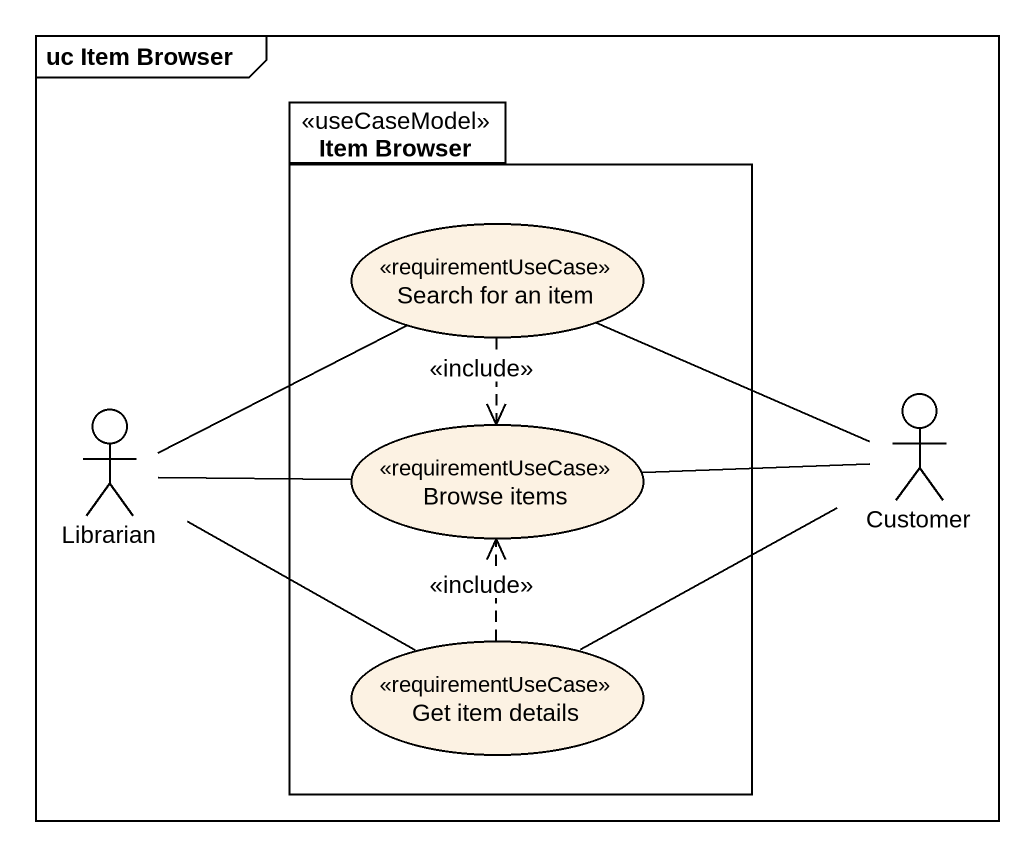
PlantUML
@startuml
mainframe uc Item Browser
package "Item Browser" as Item_Browser <<useCaseModel>> {
  usecase "Search for an item" as Search_for_an_item <<requirementUseCase>>
  usecase "Browse items" as Browse_items <<requirementUseCase>>
  usecase "Get item details" as Get_item_details <<requirementUseCase>>
}
actor Librarian
actor Customer
Search_for_an_item ..> Browse_items : <<include>>
Librarian -right- Search_for_an_item
Librarian -right- Browse_items
Librarian -right- Get_item_details
Customer -left- Search_for_an_item
Customer -left- Browse_items
Customer -left- Get_item_details
Get_item_details .up.> Browse_items : <<include>>
@enduml
